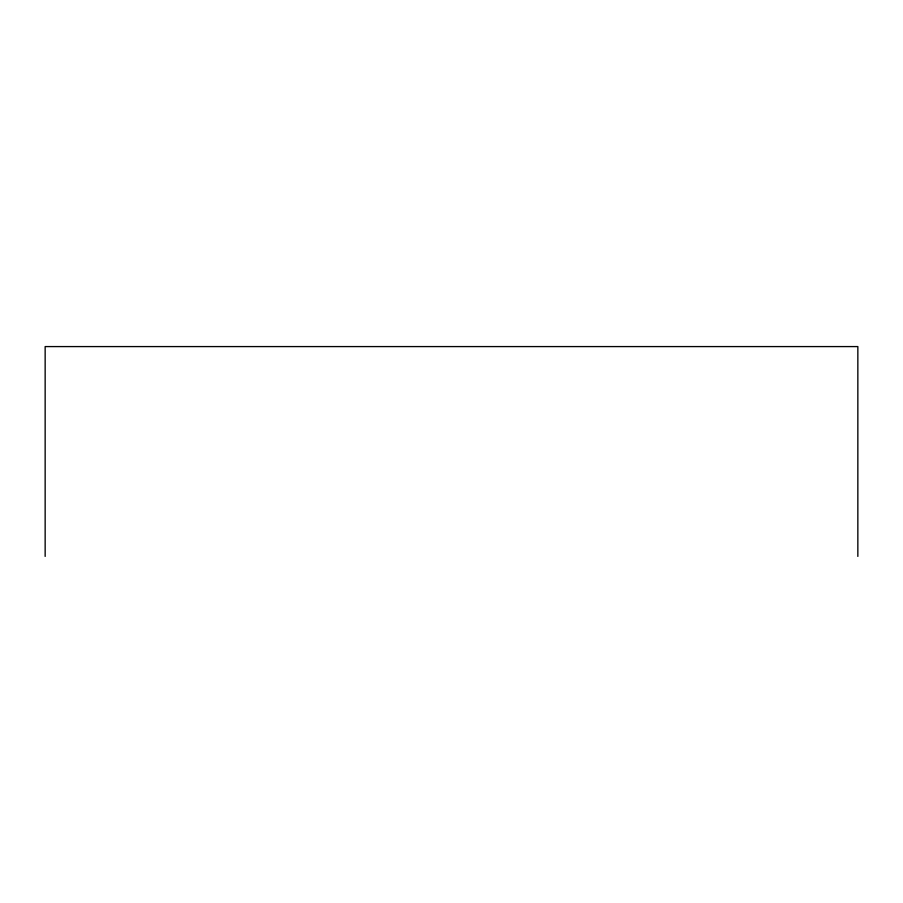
<?xml version="1.0" encoding="UTF-8"?>
<svg xmlns="http://www.w3.org/2000/svg" width="903" height="903" viewBox="0 0 903 903"><rect width="100%" height="100%" fill="white"/><g stroke="black" fill="none" stroke-linecap="round" stroke-linejoin="round"><path stroke-width="1.35" d="M857.85 556.417L857.85 346.583L45.15 346.583L45.15 556.417"/></g></svg>
